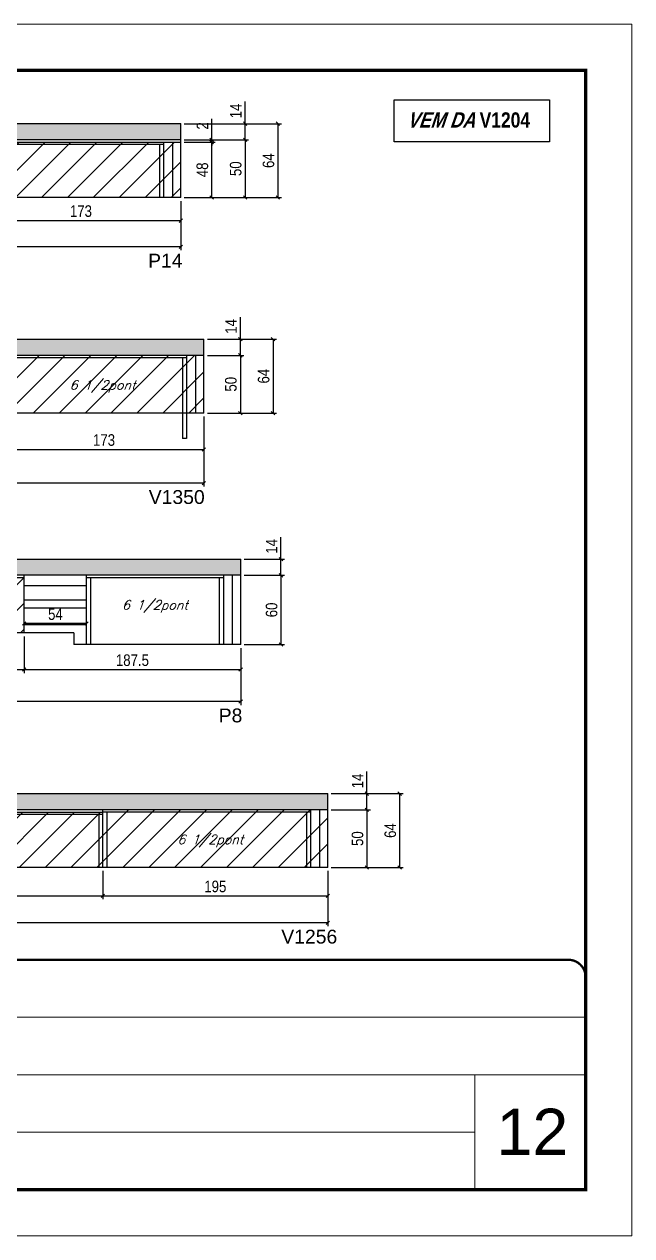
# Model space of a CAD drawing. Extents: x 3309 to 10384, y -2522 to 14608.
# Drawn here: x 9037 to 9563, y 11261 to 12311 of the extents above; entities that cross this region are included whole.
import ezdxf

# ---------------------------------------------------------------- set-up
doc = ezdxf.new("R2010")
doc.units = 0
doc.linetypes.add('CONTINUO', pattern=[0])
doc.linetypes.add('DASHED', pattern=[0.75, 0.5, -0.25])
for name, color, linetype in [('5', 5, 'Continuous'), ('COTA', 241, 'Continuous'), ('NOMENCLATURA', 7, 'Continuous'), ('Painéis', 200, 'Continuous'), ('SARR_2.2x7', 40, 'Continuous'), ('SARR_3.5x7', 81, 'Continuous'), ('texto', 7, 'Continuous')]:
    doc.layers.add(name, color=color, linetype=linetype)
for name, color, linetype, lineweight in [('CARIMBO', 255, 'Continuous', 9), ('Folhas', 255, 'Continuous', 9), ('Hachura', 251, 'Continuous', 9), ('SARRAFO DE PRESSAO', 251, 'DASHED', 9)]:
    doc.layers.add(name, color=color, linetype=linetype, lineweight=lineweight)
doc.styles.add('ARIAL', font='arial.ttf')
doc.styles.add('COTA TECNICA', font='techl___.ttf', dxfattribs={"height": 10})
doc.styles.add('Romans', font='romans.shx')
doc.styles.get("Standard").update_dxf_attribs({"font": 'arial.ttf'})
doc.styles.add('TECNICA', font='techb___.ttf', dxfattribs={"height": 10})
doc.dimstyles.new('PAINEL', dxfattribs={"dimtxt": 10, "dimasz": 3, "dimexe": 3, "dimexo": 3, "dimgap": 3, "dimtad": 1, "dimdec": 1, "dimzin": 12, "dimdsep": 46, "dimtxsty": 'COTA TECNICA', "dimblk1": 'OBLIQUE', "dimblk2": 'OBLIQUE', "dimsah": 1, "dimcen": 0.9, "dimclrd": 4, "dimclre": 4, "dimclrt": 240, "dimadec": 1, "dimazin": 3, "dimtfac": 1, "dimtdec": 1, "dimtmove": 0, "dimatfit": 3, "dimfxl": 1, "dimtolj": 1, "dimtzin": 12, "dimarcsym": 0})

# ---------------------------------------------------------------- blocks, each defined once
blk = doc.blocks.new('9999999999')
at = {"color": 30, "linetype": 'CONTINUO'}
for p, q in [((98564.6, 34379.6), (99584, 34379.6)), ((98564.6, 34329.8), (99488, 34329.8)), ((99584, 34329.8), (99488, 34329.8)), ((99488, 34329.8), (99488, 34230.2)), ((98564.6, 34280), (99488, 34280))]:
    blk.add_line(p, q, dxfattribs=at)
at = {"color": 30, "linetype": 'CONTINUO', "const_width": 2}
blk.add_lwpolyline([(99584, 34230.2), (99584, 34414.4, 0.414214), (99569, 34429.4), (98229, 34429.4, 0.414214), (98214, 34414.4), (98214, 34245.2, 0.414214), (98229, 34230.2), (99584, 34230.2)], format="xyb", dxfattribs=at)
at = {"layer": 'Folhas'}
blk.add_lwpolyline([(98139, 34190.2), (99624, 34190.2), (99624, 35240.2), (98139, 35240.2)], close=True, dxfattribs=at)
at = {"layer": 'Folhas', "color": 30, "const_width": 3}
blk.add_lwpolyline([(98214, 34230.2), (99584, 34230.2), (99584, 35200.2), (98214, 35200.2)], close=True, dxfattribs=at)
blk = doc.blocks.new('_Oblique')
at = {"color": 0, "linetype": 'ByBlock', "lineweight": -2}
blk.add_line((-0.5, -0.5), (0.5, 0.5), dxfattribs=at)
blk = doc.blocks.new('*D261')
at = {"layer": 'COTA', "color": 4, "linetype": 'ByBlock', "lineweight": -2, "transparency": 16777216}
for p, q in [((8531.2, 12157.5), (8531.2, 12114.8)), ((9172.2, 12157.5), (9172.2, 12114.8)), ((9172.2, 12117.8), (8531.2, 12117.8))]:
    blk.add_line(p, q, dxfattribs=at)
at = {"layer": 'Defpoints', "color": 0, "linetype": 'ByBlock', "transparency": 16777216}
for p in [(8531.2, 12160.5), (9172.2, 12160.5), (8531.2, 12117.8)]:
    blk.add_point(p, dxfattribs=at)
at = {"layer": 'COTA', "color": 4, "linetype": 'ByBlock', "lineweight": -2, "transparency": 16777216, "xscale": 3, "yscale": 3, "zscale": 3, "rotation": 180}
blk.add_blockref('_Oblique', (8531.2, 12117.8), dxfattribs=at)
at = {"layer": 'COTA', "color": 4, "linetype": 'ByBlock', "lineweight": -2, "transparency": 16777216, "xscale": 3, "yscale": 3, "zscale": 3}
blk.add_blockref('_Oblique', (9172.2, 12117.8), dxfattribs=at)
at = {"layer": 'COTA', "color": 240, "linetype": 'ByBlock', "transparency": 16777216, "insert": (8851.7, 12125.9), "char_height": 10, "attachment_point": 5, "style": 'COTA TECNICA'}
blk.add_mtext('\\A1;641', dxfattribs=at)
blk = doc.blocks.new('*D262')
at = {"layer": 'COTA', "color": 4, "lineweight": -2, "transparency": 16777216}
for p, q in [((8999.2, 12157.5), (8999.2, 12137.5)), ((9172.2, 12157.5), (9172.2, 12137.5)), ((8999.2, 12140.5), (9172.2, 12140.5))]:
    blk.add_line(p, q, dxfattribs=at)
at = {"layer": 'Defpoints', "color": 0, "transparency": 16777216}
for p in [(8999.2, 12160.5, 0), (9172.2, 12160.5, 0), (9172.2, 12140.5)]:
    blk.add_point(p, dxfattribs=at)
at = {"layer": 'COTA', "color": 4, "lineweight": -2, "transparency": 16777216, "xscale": 3, "yscale": 3, "zscale": 3, "rotation": 180}
blk.add_blockref('_Oblique', (8999.2, 12140.5), dxfattribs=at)
at = {"layer": 'COTA', "color": 4, "lineweight": -2, "transparency": 16777216, "xscale": 3, "yscale": 3, "zscale": 3}
blk.add_blockref('_Oblique', (9172.2, 12140.5), dxfattribs=at)
at = {"layer": 'COTA', "color": 240, "transparency": 16777216, "insert": (9085.7, 12148.7), "char_height": 10, "attachment_point": 5, "style": 'COTA TECNICA'}
blk.add_mtext('\\A1;173', dxfattribs=at)
blk = doc.blocks.new('*D251')
at = {"layer": 'COTA', "color": 4, "lineweight": -2, "transparency": 16777216}
for p, q in [((9195.2, 12037.7), (9255.1, 12037.7)), ((9252.1, 12037.7), (9252.1, 11973.7)), ((9195.2, 11973.7), (9255.1, 11973.7))]:
    blk.add_line(p, q, dxfattribs=at)
at = {"layer": 'Defpoints', "color": 0, "transparency": 16777216}
for p in [(9192.2, 12037.7, 0), (9192.2, 11973.7, 0), (9252.1, 11973.7)]:
    blk.add_point(p, dxfattribs=at)
at = {"layer": 'COTA', "color": 4, "lineweight": -2, "transparency": 16777216, "xscale": 3, "yscale": 3, "zscale": 3}
for p, rotation in [((9252.1, 12037.7), 90), ((9252.1, 11973.7), 270)]:
    blk.add_blockref('_Oblique', p, dxfattribs=dict(at, rotation=rotation))
at = {"layer": 'COTA', "color": 240, "transparency": 16777216, "insert": (9244, 12005.7), "char_height": 10, "attachment_point": 5, "rotation": 90, "style": 'COTA TECNICA'}
blk.add_mtext('\\A1;64', dxfattribs=at)
blk = doc.blocks.new('*D252')
at = {"layer": 'COTA', "color": 4, "lineweight": -2, "transparency": 16777216}
for p, q in [((9192.2, 11970.7), (9192.2, 11939.1)), ((9019.2, 11948.7), (9019.2, 11939.1)), ((9019.2, 11942.1), (9192.2, 11942.1))]:
    blk.add_line(p, q, dxfattribs=at)
at = {"layer": 'Defpoints', "color": 0, "transparency": 16777216}
for p in [(9192.2, 11973.7, 0), (9019.2, 11951.7, 0), (9192.2, 11942.1)]:
    blk.add_point(p, dxfattribs=at)
at = {"layer": 'COTA', "color": 4, "lineweight": -2, "transparency": 16777216, "xscale": 3, "yscale": 3, "zscale": 3, "rotation": 180}
blk.add_blockref('_Oblique', (9019.2, 11942.1), dxfattribs=at)
at = {"layer": 'COTA', "color": 4, "lineweight": -2, "transparency": 16777216, "xscale": 3, "yscale": 3, "zscale": 3}
blk.add_blockref('_Oblique', (9192.2, 11942.1), dxfattribs=at)
at = {"layer": 'COTA', "color": 240, "transparency": 16777216, "insert": (9105.7, 11950.3), "char_height": 10, "attachment_point": 5, "style": 'COTA TECNICA'}
blk.add_mtext('\\A1;173', dxfattribs=at)
blk = doc.blocks.new('*D253')
at = {"layer": 'COTA', "color": 4, "lineweight": -2, "transparency": 16777216}
for p, q in [((9195.2, 12023.7), (9226.8, 12023.7)), ((9223.8, 12023.7), (9223.8, 11973.7)), ((9195.2, 11973.7), (9226.8, 11973.7))]:
    blk.add_line(p, q, dxfattribs=at)
at = {"layer": 'Defpoints', "color": 0, "transparency": 16777216}
for p in [(9192.2, 12023.7, 0), (9192.2, 11973.7, 0), (9223.8, 11973.7)]:
    blk.add_point(p, dxfattribs=at)
at = {"layer": 'COTA', "color": 4, "lineweight": -2, "transparency": 16777216, "xscale": 3, "yscale": 3, "zscale": 3}
for p, rotation in [((9223.8, 12023.7), 90), ((9223.8, 11973.7), 270)]:
    blk.add_blockref('_Oblique', p, dxfattribs=dict(at, rotation=rotation))
at = {"layer": 'COTA', "color": 240, "transparency": 16777216, "insert": (9215.6, 11998.7), "char_height": 10, "attachment_point": 5, "rotation": 90, "style": 'COTA TECNICA'}
blk.add_mtext('\\A1;50', dxfattribs=at)
blk = doc.blocks.new('*D254')
at = {"layer": 'COTA', "color": 4, "lineweight": -2, "transparency": 16777216}
for p, q in [((9223.8, 12037.7), (9223.8, 12056.9)), ((9195.2, 12037.7), (9226.8, 12037.7)), ((9223.8, 12023.7), (9223.8, 12037.7)), ((9195.2, 12023.7), (9226.8, 12023.7))]:
    blk.add_line(p, q, dxfattribs=at)
at = {"layer": 'Defpoints', "color": 0, "transparency": 16777216}
for p in [(9192.2, 12037.7, 0), (9223.8, 12037.7), (9192.2, 12023.7, 0)]:
    blk.add_point(p, dxfattribs=at)
at = {"layer": 'COTA', "color": 4, "lineweight": -2, "transparency": 16777216, "xscale": 3, "yscale": 3, "zscale": 3}
for p, rotation in [((9223.8, 12037.7), 90), ((9223.8, 12023.7), 270)]:
    blk.add_blockref('_Oblique', p, dxfattribs=dict(at, rotation=rotation))
at = {"layer": 'COTA', "color": 240, "transparency": 16777216, "insert": (9215.7, 12048.8), "char_height": 10, "attachment_point": 5, "rotation": 90, "style": 'COTA TECNICA'}
blk.add_mtext('\\A1;14', dxfattribs=at)
blk = doc.blocks.new('*D265')
at = {"layer": 'COTA', "color": 4, "linetype": 'ByBlock', "lineweight": -2, "transparency": 16777216}
for p, q in [((8304.6, 11780.1), (8304.6, 11720.7)), ((9224.1, 11770.1), (9224.1, 11720.7)), ((9224.1, 11723.7), (8304.6, 11723.7))]:
    blk.add_line(p, q, dxfattribs=at)
at = {"layer": 'Defpoints', "color": 0, "linetype": 'ByBlock', "transparency": 16777216}
for p in [(8304.6, 11783.1), (9224.1, 11773.1), (8304.6, 11723.7)]:
    blk.add_point(p, dxfattribs=at)
at = {"layer": 'COTA', "color": 4, "linetype": 'ByBlock', "lineweight": -2, "transparency": 16777216, "xscale": 3, "yscale": 3, "zscale": 3, "rotation": 180}
blk.add_blockref('_Oblique', (8304.6, 11723.7), dxfattribs=at)
at = {"layer": 'COTA', "color": 4, "linetype": 'ByBlock', "lineweight": -2, "transparency": 16777216, "xscale": 3, "yscale": 3, "zscale": 3}
blk.add_blockref('_Oblique', (9224.1, 11723.7), dxfattribs=at)
at = {"layer": 'COTA', "color": 240, "linetype": 'ByBlock', "transparency": 16777216, "insert": (8764.3, 11731.8), "char_height": 10, "attachment_point": 5, "style": 'COTA TECNICA'}
blk.add_mtext('\\A1;919.5', dxfattribs=at)
blk = doc.blocks.new('*D267')
at = {"layer": 'COTA', "color": 4, "lineweight": -2, "transparency": 16777216}
for p, q in [((9036.6, 11780.1), (9036.6, 11748.4)), ((9224.1, 11770.1), (9224.1, 11748.4)), ((9036.6, 11751.4), (9224.1, 11751.4))]:
    blk.add_line(p, q, dxfattribs=at)
at = {"layer": 'Defpoints', "color": 0, "transparency": 16777216}
for p in [(9036.6, 11783.1, 0), (9224.1, 11773.1, 0), (9224.1, 11751.4)]:
    blk.add_point(p, dxfattribs=at)
at = {"layer": 'COTA', "color": 4, "lineweight": -2, "transparency": 16777216, "xscale": 3, "yscale": 3, "zscale": 3, "rotation": 180}
blk.add_blockref('_Oblique', (9036.6, 11751.4), dxfattribs=at)
at = {"layer": 'COTA', "color": 4, "lineweight": -2, "transparency": 16777216, "xscale": 3, "yscale": 3, "zscale": 3}
blk.add_blockref('_Oblique', (9224.1, 11751.4), dxfattribs=at)
at = {"layer": 'COTA', "color": 240, "transparency": 16777216, "insert": (9130.3, 11759.5), "char_height": 10, "attachment_point": 5, "style": 'COTA TECNICA'}
blk.add_mtext('\\A1;187.5', dxfattribs=at)
blk = doc.blocks.new('*D256')
at = {"layer": 'COTA', "color": 4, "lineweight": -2, "transparency": 16777216}
for p, q in [((8792.6, 11780.1), (8792.6, 11748.4)), ((9036.6, 11780.1), (9036.6, 11748.4)), ((8792.6, 11751.4), (9036.6, 11751.4))]:
    blk.add_line(p, q, dxfattribs=at)
at = {"layer": 'Defpoints', "color": 0, "transparency": 16777216}
for p in [(8792.6, 11783.1, 0), (9036.6, 11783.1, 0), (9036.6, 11751.4)]:
    blk.add_point(p, dxfattribs=at)
at = {"layer": 'COTA', "color": 4, "lineweight": -2, "transparency": 16777216, "xscale": 3, "yscale": 3, "zscale": 3, "rotation": 180}
blk.add_blockref('_Oblique', (8792.6, 11751.4), dxfattribs=at)
at = {"layer": 'COTA', "color": 4, "lineweight": -2, "transparency": 16777216, "xscale": 3, "yscale": 3, "zscale": 3}
blk.add_blockref('_Oblique', (9036.6, 11751.4), dxfattribs=at)
at = {"layer": 'COTA', "color": 240, "transparency": 16777216, "insert": (8914.6, 11759.5), "char_height": 10, "attachment_point": 5, "style": 'COTA TECNICA'}
blk.add_mtext('\\A1;244', dxfattribs=at)
blk = doc.blocks.new('*D268')
at = {"layer": 'COTA', "color": 4, "lineweight": -2, "transparency": 16777216}
for p, q in [((9036.6, 11793.1), (9036.6, 11794.3)), ((9090.6, 11793.1), (9090.6, 11794.3)), ((9090.6, 11791.3), (9036.6, 11791.3))]:
    blk.add_line(p, q, dxfattribs=at)
at = {"layer": 'Defpoints', "color": 0, "transparency": 16777216}
for p in [(9036.6, 11791.3), (9036.6, 11790.1, 0), (9090.6, 11790.1, 0)]:
    blk.add_point(p, dxfattribs=at)
at = {"layer": 'COTA', "color": 4, "lineweight": -2, "transparency": 16777216, "xscale": 3, "yscale": 3, "zscale": 3, "rotation": 180}
blk.add_blockref('_Oblique', (9036.6, 11791.3), dxfattribs=at)
at = {"layer": 'COTA', "color": 4, "lineweight": -2, "transparency": 16777216, "xscale": 3, "yscale": 3, "zscale": 3}
blk.add_blockref('_Oblique', (9090.6, 11791.3), dxfattribs=at)
at = {"layer": 'COTA', "color": 240, "transparency": 16777216, "insert": (9063.6, 11799.4), "char_height": 10, "attachment_point": 5, "style": 'COTA TECNICA'}
blk.add_mtext('\\A1;54', dxfattribs=at)
blk = doc.blocks.new('*D269')
at = {"layer": 'COTA', "color": 4, "linetype": 'ByBlock', "lineweight": -2, "transparency": 16777216}
for p, q in [((8304.6, 11576.9), (8304.6, 11529)), ((9299.6, 11576.9), (9299.6, 11529)), ((9299.6, 11532), (8304.6, 11532))]:
    blk.add_line(p, q, dxfattribs=at)
at = {"layer": 'Defpoints', "color": 0, "linetype": 'ByBlock', "transparency": 16777216}
for p in [(8304.6, 11579.9), (9299.6, 11579.9), (8304.6, 11532)]:
    blk.add_point(p, dxfattribs=at)
at = {"layer": 'COTA', "color": 4, "linetype": 'ByBlock', "lineweight": -2, "transparency": 16777216, "xscale": 3, "yscale": 3, "zscale": 3, "rotation": 180}
blk.add_blockref('_Oblique', (8304.6, 11532), dxfattribs=at)
at = {"layer": 'COTA', "color": 4, "linetype": 'ByBlock', "lineweight": -2, "transparency": 16777216, "xscale": 3, "yscale": 3, "zscale": 3}
blk.add_blockref('_Oblique', (9299.6, 11532), dxfattribs=at)
at = {"layer": 'COTA', "color": 240, "linetype": 'ByBlock', "transparency": 16777216, "insert": (8802.1, 11540.1), "char_height": 10, "attachment_point": 5, "style": 'COTA TECNICA'}
blk.add_mtext('\\A1;995', dxfattribs=at)
blk = doc.blocks.new('*D258')
at = {"layer": 'COTA', "color": 4, "lineweight": -2, "transparency": 16777216}
for p, q in [((8860.6, 11576.9), (8860.6, 11552.3)), ((9104.6, 11576.9), (9104.6, 11552.3)), ((8860.6, 11555.3), (9104.6, 11555.3))]:
    blk.add_line(p, q, dxfattribs=at)
at = {"layer": 'Defpoints', "color": 0, "transparency": 16777216}
for p in [(8860.6, 11579.9, 0), (9104.6, 11579.9, 0), (9104.6, 11555.3)]:
    blk.add_point(p, dxfattribs=at)
at = {"layer": 'COTA', "color": 4, "lineweight": -2, "transparency": 16777216, "xscale": 3, "yscale": 3, "zscale": 3, "rotation": 180}
blk.add_blockref('_Oblique', (8860.6, 11555.3), dxfattribs=at)
at = {"layer": 'COTA', "color": 4, "lineweight": -2, "transparency": 16777216, "xscale": 3, "yscale": 3, "zscale": 3}
blk.add_blockref('_Oblique', (9104.6, 11555.3), dxfattribs=at)
at = {"layer": 'COTA', "color": 240, "transparency": 16777216, "insert": (8982.6, 11563.4), "char_height": 10, "attachment_point": 5, "style": 'COTA TECNICA'}
blk.add_mtext('\\A1;244', dxfattribs=at)
blk = doc.blocks.new('*D259')
at = {"layer": 'COTA', "color": 4, "lineweight": -2, "transparency": 16777216}
for p, q in [((9104.6, 11576.9), (9104.6, 11552.3)), ((9299.6, 11576.9), (9299.6, 11552.3)), ((9104.6, 11555.3), (9299.6, 11555.3))]:
    blk.add_line(p, q, dxfattribs=at)
at = {"layer": 'Defpoints', "color": 0, "transparency": 16777216}
for p in [(9104.6, 11579.9, 0), (9299.6, 11579.9, 0), (9299.6, 11555.3)]:
    blk.add_point(p, dxfattribs=at)
at = {"layer": 'COTA', "color": 4, "lineweight": -2, "transparency": 16777216, "xscale": 3, "yscale": 3, "zscale": 3, "rotation": 180}
blk.add_blockref('_Oblique', (9104.6, 11555.3), dxfattribs=at)
at = {"layer": 'COTA', "color": 4, "lineweight": -2, "transparency": 16777216, "xscale": 3, "yscale": 3, "zscale": 3}
blk.add_blockref('_Oblique', (9299.6, 11555.3), dxfattribs=at)
at = {"layer": 'COTA', "color": 240, "transparency": 16777216, "insert": (9202.1, 11563.4), "char_height": 10, "attachment_point": 5, "style": 'COTA TECNICA'}
blk.add_mtext('\\A1;195', dxfattribs=at)
blk = doc.blocks.new('*D233')
at = {"layer": 'COTA', "color": 4, "lineweight": -2, "transparency": 16777216}
for p, q in [((9175.2, 12224.5), (9259.3, 12224.5)), ((9256.3, 12224.5), (9256.3, 12160.5)), ((9175.2, 12160.5), (9259.3, 12160.5))]:
    blk.add_line(p, q, dxfattribs=at)
at = {"layer": 'Defpoints', "color": 0, "transparency": 16777216}
for p in [(9172.2, 12224.5, 0), (9172.2, 12160.5, 0), (9256.3, 12160.5)]:
    blk.add_point(p, dxfattribs=at)
at = {"layer": 'COTA', "color": 4, "lineweight": -2, "transparency": 16777216, "xscale": 3, "yscale": 3, "zscale": 3}
for p, rotation in [((9256.3, 12224.5), 90), ((9256.3, 12160.5), 270)]:
    blk.add_blockref('_Oblique', p, dxfattribs=dict(at, rotation=rotation))
at = {"layer": 'COTA', "color": 240, "transparency": 16777216, "insert": (9248.2, 12192.5), "char_height": 10, "attachment_point": 5, "rotation": 90, "style": 'COTA TECNICA'}
blk.add_mtext('\\A1;64', dxfattribs=at)
blk = doc.blocks.new('*D234')
at = {"layer": 'COTA', "color": 4, "lineweight": -2, "transparency": 16777216}
for p, q in [((9175.2, 12210.5), (9230.9, 12210.5)), ((9227.9, 12210.5), (9227.9, 12160.5)), ((9175.2, 12160.5), (9230.9, 12160.5))]:
    blk.add_line(p, q, dxfattribs=at)
at = {"layer": 'Defpoints', "color": 0, "transparency": 16777216}
for p in [(9172.2, 12210.5, 0), (9172.2, 12160.5, 0), (9227.9, 12160.5)]:
    blk.add_point(p, dxfattribs=at)
at = {"layer": 'COTA', "color": 4, "lineweight": -2, "transparency": 16777216, "xscale": 3, "yscale": 3, "zscale": 3}
for p, rotation in [((9227.9, 12210.5), 90), ((9227.9, 12160.5), 270)]:
    blk.add_blockref('_Oblique', p, dxfattribs=dict(at, rotation=rotation))
at = {"layer": 'COTA', "color": 240, "transparency": 16777216, "insert": (9219.8, 12185.5), "char_height": 10, "attachment_point": 5, "rotation": 90, "style": 'COTA TECNICA'}
blk.add_mtext('\\A1;50', dxfattribs=at)
blk = doc.blocks.new('*D235')
at = {"layer": 'COTA', "color": 4, "lineweight": -2, "transparency": 16777216}
for p, q in [((9227.9, 12224.5), (9227.9, 12243.7)), ((9175.2, 12224.5), (9230.9, 12224.5)), ((9227.9, 12210.5), (9227.9, 12224.5)), ((9175.2, 12210.5), (9230.9, 12210.5))]:
    blk.add_line(p, q, dxfattribs=at)
at = {"layer": 'Defpoints', "color": 0, "transparency": 16777216}
for p in [(9172.2, 12224.5, 0), (9227.9, 12224.5), (9172.2, 12210.5, 0)]:
    blk.add_point(p, dxfattribs=at)
at = {"layer": 'COTA', "color": 4, "lineweight": -2, "transparency": 16777216, "xscale": 3, "yscale": 3, "zscale": 3}
for p, rotation in [((9227.9, 12224.5), 90), ((9227.9, 12210.5), 270)]:
    blk.add_blockref('_Oblique', p, dxfattribs=dict(at, rotation=rotation))
at = {"layer": 'COTA', "color": 240, "transparency": 16777216, "insert": (9219.9, 12235.6), "char_height": 10, "attachment_point": 5, "rotation": 90, "style": 'COTA TECNICA'}
blk.add_mtext('\\A1;14', dxfattribs=at)
blk = doc.blocks.new('*D236')
at = {"layer": 'COTA', "color": 4, "lineweight": -2, "transparency": 16777216}
for p, q in [((9175.2, 12208.5), (9202, 12208.5)), ((9199, 12160.5), (9199, 12208.5)), ((9175.2, 12160.5), (9202, 12160.5))]:
    blk.add_line(p, q, dxfattribs=at)
at = {"layer": 'Defpoints', "color": 0, "transparency": 16777216}
for p in [(9172.2, 12208.5, 0), (9199, 12208.5), (9172.2, 12160.5, 0)]:
    blk.add_point(p, dxfattribs=at)
at = {"layer": 'COTA', "color": 4, "lineweight": -2, "transparency": 16777216, "xscale": 3, "yscale": 3, "zscale": 3}
for p, rotation in [((9199, 12208.5), 90), ((9199, 12160.5), 270)]:
    blk.add_blockref('_Oblique', p, dxfattribs=dict(at, rotation=rotation))
at = {"layer": 'COTA', "color": 240, "transparency": 16777216, "insert": (9190.9, 12184.5), "char_height": 10, "attachment_point": 5, "rotation": 90, "style": 'COTA TECNICA'}
blk.add_mtext('\\A1;48', dxfattribs=at)
blk = doc.blocks.new('*D237')
at = {"layer": 'COTA', "color": 4, "lineweight": -2, "transparency": 16777216}
for p, q in [((9199, 12210.5), (9199, 12228.7)), ((9175.2, 12210.5), (9202, 12210.5)), ((9175.2, 12208.5), (9202, 12208.5)), ((9199, 12208.5), (9199, 12210.5)), ((9199, 12208.5), (9199, 12205.5))]:
    blk.add_line(p, q, dxfattribs=at)
at = {"layer": 'Defpoints', "color": 0, "transparency": 16777216}
for p in [(9172.2, 12210.5, 0), (9172.2, 12208.5, 0), (9199, 12210.5)]:
    blk.add_point(p, dxfattribs=at)
at = {"layer": 'COTA', "color": 4, "lineweight": -2, "transparency": 16777216, "xscale": 3, "yscale": 3, "zscale": 3}
for p, rotation in [((9199, 12210.5), 270), ((9199, 12208.5), 90)]:
    blk.add_blockref('_Oblique', p, dxfattribs=dict(at, rotation=rotation))
at = {"layer": 'COTA', "color": 240, "transparency": 16777216, "insert": (9191, 12222.6), "char_height": 10, "attachment_point": 5, "rotation": 90, "style": 'COTA TECNICA'}
blk.add_mtext('\\A1;2', dxfattribs=at)
blk = doc.blocks.new('*D238')
at = {"layer": 'COTA', "color": 4, "lineweight": -2, "transparency": 16777216}
for p, q in [((9227.1, 11833.1), (9262, 11833.1)), ((9259, 11833.1), (9259, 11773.1)), ((9227.1, 11773.1), (9262, 11773.1))]:
    blk.add_line(p, q, dxfattribs=at)
at = {"layer": 'Defpoints', "color": 0, "transparency": 16777216}
for p in [(9224.1, 11833.1, 0), (9224.1, 11773.1, 0), (9259, 11773.1)]:
    blk.add_point(p, dxfattribs=at)
at = {"layer": 'COTA', "color": 4, "lineweight": -2, "transparency": 16777216, "xscale": 3, "yscale": 3, "zscale": 3}
for p, rotation in [((9259, 11833.1), 90), ((9259, 11773.1), 270)]:
    blk.add_blockref('_Oblique', p, dxfattribs=dict(at, rotation=rotation))
at = {"layer": 'COTA', "color": 240, "transparency": 16777216, "insert": (9250.9, 11803.1), "char_height": 10, "attachment_point": 5, "rotation": 90, "style": 'COTA TECNICA'}
blk.add_mtext('\\A1;60', dxfattribs=at)
blk = doc.blocks.new('*D239')
at = {"layer": 'COTA', "color": 4, "lineweight": -2, "transparency": 16777216}
for p, q in [((9259, 11847.1), (9259, 11866.2)), ((9227.1, 11847.1), (9262, 11847.1)), ((9259, 11833.1), (9259, 11847.1)), ((9227.1, 11833.1), (9262, 11833.1))]:
    blk.add_line(p, q, dxfattribs=at)
at = {"layer": 'Defpoints', "color": 0, "transparency": 16777216}
for p in [(9224.1, 11847.1, 0), (9259, 11847.1), (9224.1, 11833.1, 0)]:
    blk.add_point(p, dxfattribs=at)
at = {"layer": 'COTA', "color": 4, "lineweight": -2, "transparency": 16777216, "xscale": 3, "yscale": 3, "zscale": 3}
for p, rotation in [((9259, 11847.1), 90), ((9259, 11833.1), 270)]:
    blk.add_blockref('_Oblique', p, dxfattribs=dict(at, rotation=rotation))
at = {"layer": 'COTA', "color": 240, "transparency": 16777216, "insert": (9250.9, 11858.2), "char_height": 10, "attachment_point": 5, "rotation": 90, "style": 'COTA TECNICA'}
blk.add_mtext('\\A1;14', dxfattribs=at)
blk = doc.blocks.new('*D240')
at = {"layer": 'COTA', "color": 4, "lineweight": -2, "transparency": 16777216}
for p, q in [((9302.6, 11643.9), (9364.8, 11643.9)), ((9361.8, 11643.9), (9361.8, 11579.9)), ((9302.6, 11579.9), (9364.8, 11579.9))]:
    blk.add_line(p, q, dxfattribs=at)
at = {"layer": 'Defpoints', "color": 0, "transparency": 16777216}
for p in [(9299.6, 11643.9, 0), (9299.6, 11579.9, 0), (9361.8, 11579.9)]:
    blk.add_point(p, dxfattribs=at)
at = {"layer": 'COTA', "color": 4, "lineweight": -2, "transparency": 16777216, "xscale": 3, "yscale": 3, "zscale": 3}
for p, rotation in [((9361.8, 11643.9), 90), ((9361.8, 11579.9), 270)]:
    blk.add_blockref('_Oblique', p, dxfattribs=dict(at, rotation=rotation))
at = {"layer": 'COTA', "color": 240, "transparency": 16777216, "insert": (9353.7, 11611.9), "char_height": 10, "attachment_point": 5, "rotation": 90, "style": 'COTA TECNICA'}
blk.add_mtext('\\A1;64', dxfattribs=at)
blk = doc.blocks.new('*D241')
at = {"layer": 'COTA', "color": 4, "lineweight": -2, "transparency": 16777216}
for p, q in [((9302.6, 11629.9), (9336.4, 11629.9)), ((9333.4, 11629.9), (9333.4, 11579.9)), ((9302.6, 11579.9), (9336.4, 11579.9))]:
    blk.add_line(p, q, dxfattribs=at)
at = {"layer": 'Defpoints', "color": 0, "transparency": 16777216}
for p in [(9299.6, 11629.9, 0), (9299.6, 11579.9, 0), (9333.4, 11579.9)]:
    blk.add_point(p, dxfattribs=at)
at = {"layer": 'COTA', "color": 4, "lineweight": -2, "transparency": 16777216, "xscale": 3, "yscale": 3, "zscale": 3}
for p, rotation in [((9333.4, 11629.9), 90), ((9333.4, 11579.9), 270)]:
    blk.add_blockref('_Oblique', p, dxfattribs=dict(at, rotation=rotation))
at = {"layer": 'COTA', "color": 240, "transparency": 16777216, "insert": (9325.3, 11604.9), "char_height": 10, "attachment_point": 5, "rotation": 90, "style": 'COTA TECNICA'}
blk.add_mtext('\\A1;50', dxfattribs=at)
blk = doc.blocks.new('*D242')
at = {"layer": 'COTA', "color": 4, "lineweight": -2, "transparency": 16777216}
for p, q in [((9333.4, 11643.9), (9333.4, 11663)), ((9302.6, 11643.9), (9336.4, 11643.9)), ((9333.4, 11629.9), (9333.4, 11643.9)), ((9302.6, 11629.9), (9336.4, 11629.9))]:
    blk.add_line(p, q, dxfattribs=at)
at = {"layer": 'Defpoints', "color": 0, "transparency": 16777216}
for p in [(9299.6, 11643.9, 0), (9333.4, 11643.9), (9299.6, 11629.9, 0)]:
    blk.add_point(p, dxfattribs=at)
at = {"layer": 'COTA', "color": 4, "lineweight": -2, "transparency": 16777216, "xscale": 3, "yscale": 3, "zscale": 3}
for p, rotation in [((9333.4, 11643.9), 90), ((9333.4, 11629.9), 270)]:
    blk.add_blockref('_Oblique', p, dxfattribs=dict(at, rotation=rotation))
at = {"layer": 'COTA', "color": 240, "transparency": 16777216, "insert": (9325.4, 11654.9), "char_height": 10, "attachment_point": 5, "rotation": 90, "style": 'COTA TECNICA'}
blk.add_mtext('\\A1;14', dxfattribs=at)
blk = doc.blocks.new('*D271')
at = {"layer": 'COTA', "color": 4, "lineweight": -2, "transparency": 16777216}
for p, q in [((8531.2, 11970.7), (8531.2, 11910)), ((9192.2, 11970.7), (9192.2, 11910)), ((9192.2, 11913), (8531.2, 11913))]:
    blk.add_line(p, q, dxfattribs=at)
at = {"layer": 'Defpoints', "color": 0, "transparency": 16777216}
for p in [(8531.2, 11973.7, 0), (9192.2, 11973.7, 0), (8531.2, 11913)]:
    blk.add_point(p, dxfattribs=at)
at = {"layer": 'COTA', "color": 4, "lineweight": -2, "transparency": 16777216, "xscale": 3, "yscale": 3, "zscale": 3, "rotation": 180}
blk.add_blockref('_Oblique', (8531.2, 11913), dxfattribs=at)
at = {"layer": 'COTA', "color": 4, "lineweight": -2, "transparency": 16777216, "xscale": 3, "yscale": 3, "zscale": 3}
blk.add_blockref('_Oblique', (9192.2, 11913), dxfattribs=at)
at = {"layer": 'COTA', "color": 240, "transparency": 16777216, "insert": (8861.7, 11921.1), "char_height": 10, "attachment_point": 5, "style": 'COTA TECNICA'}
blk.add_mtext('\\A1;661', dxfattribs=at)

msp = doc.modelspace()

# ---------------------------------------------------------------- hatches: boundary and pattern name
at = {"layer": 'COTA'}
h = msp.add_hatch(dxfattribs=at)
h.set_pattern_fill('AR-CONC', color=256, scale=0.03)
h.set_pattern_definition([(50, (94.4143, 0), (5.4655401, -0.4781726), [0.5715, -6.2865]), (355, (94.4143, 0), (-1.0573026, 5.7317054), [0.4572, -5.0292175]), (100.451445, (94.87, -0.04), (4.4082374, 5.2535326), [0.4857003, -5.3427073]), (46.1842, (94.4143, 1.524), (8.1323712, -1.2612698), [0.85725, -9.42975]), (96.63556, (95.092, 1.419), (7.122124, 7.4227837), [0.7285507, -8.0140682]), (351.18415, (94.414, 1.524), (7.122124, 7.4227837), [0.685799, -7.543792]), (21, (95.1763, 1.143), (4.5484317, -3.067956), [0.5715, -6.2865]), (326, (95.1763, 1.143), (1.8540609, 5.525639), [0.4572, -5.0292]), (71.451445, (95.5554, 0.8873), (6.4024926, 2.457683), [0.4857003, -5.3426981]), (37.5, (94.4143, 0), (0.0926581, 2.53665117), [0, -4.96824, 0, -5.1054, 0, -5.04825]), (7.5, (94.4143, 0), (2.00458988, 3.00541724), [0, -2.91084, 0, -4.85394, 0, -1.92405]), (327.5, (92.715, 0), (4.06771786, -0.17186232), [0, -1.905, 0, -5.9436, 0, -7.8867]), (317.5, (91.953, 0), (4.4438754, 0.7627947), [0, -2.4765, 0, -3.94716, 0, -5.6007])])
h.paths.add_polyline_path([(8531.21, 12224.55), (8531.21, 12210.55), (9172.21, 12210.55), (9172.21, 12224.55)])
h = msp.add_hatch(dxfattribs=at)
h.set_pattern_fill('AR-CONC', color=256, scale=0.03)
h.set_pattern_definition([(50, (3498.042, 134.8406), (5.46554, -0.4781726), [0.5715, -6.2865]), (355, (3498.042, 134.8406), (-1.0573026, 5.7317054), [0.4572, -5.0292175]), (100.451445, (3498.4976, 134.801), (4.4082374, 5.2535326), [0.4857003, -5.3427073]), (46.1842, (3498.042, 136.3646), (8.1323712, -1.26127), [0.85725, -9.42975]), (96.63556, (3498.72, 136.2595), (7.122124, 7.4227837), [0.7285507, -8.014068]), (351.18415, (3498.042, 136.365), (7.122124, 7.422784), [0.685799, -7.543792]), (21, (3498.804, 135.9836), (4.5484317, -3.067956), [0.5715, -6.2865]), (326, (3498.804, 135.9836), (1.8540609, 5.525639), [0.4572, -5.0292]), (71.451445, (3499.183, 135.728), (6.4024926, 2.457683), [0.4857003, -5.3426981]), (37.5, (3498.042, 134.8406), (0.0926581, 2.53665117), [0, -4.96824, 0, -5.1054, 0, -5.04825]), (7.5, (3498.042, 134.8406), (2.0045899, 3.00541724), [0, -2.91084, 0, -4.85394, 0, -1.92405]), (327.5, (3496.3428, 134.8406), (4.06771786, -0.17186232), [0, -1.905, 0, -5.9436, 0, -7.8867]), (317.5, (3495.581, 134.8406), (4.4438754, 0.7627947), [0, -2.4765, 0, -3.94716, 0, -5.6007])])
h.paths.add_polyline_path([(9192.21, 12023.75), (9192.21, 12037.75), (8531.21, 12037.75), (8531.21, 12023.75)])
h = msp.add_hatch(dxfattribs=at)
h.set_pattern_fill('AR-CONC', color=256, scale=0.03)
h.set_pattern_definition([(50, (1377.8407, -1428.892), (5.4655401, -0.4781726), [0.5715, -6.2865]), (355, (1377.8407, -1428.892), (-1.0573026, 5.7317054), [0.4572, -5.0292175]), (100.451445, (1378.296, -1428.932), (4.4082374, 5.2535326), [0.4857003, -5.3427073]), (46.1842, (1377.841, -1427.368), (8.1323712, -1.2612698), [0.85725, -9.42975]), (96.63556, (1378.518, -1427.473), (7.122124, 7.4227837), [0.7285507, -8.0140682]), (351.18415, (1377.841, -1427.368), (7.122124, 7.4227837), [0.685799, -7.543792]), (21, (1378.6027, -1427.749), (4.5484317, -3.067956), [0.5715, -6.2865]), (326, (1378.6027, -1427.749), (1.8540609, 5.525639), [0.4572, -5.0292]), (71.451445, (1378.9817, -1428.0046), (6.4024926, 2.457683), [0.4857003, -5.3426981]), (37.5, (1377.8407, -1428.8919), (0.0926581, 2.53665117), [0, -4.96824, 0, -5.1054, 0, -5.04825]), (7.5, (1377.8407, -1428.892), (2.00458988, 3.00541724), [0, -2.91084, 0, -4.85394, 0, -1.92405]), (327.5, (1376.1414, -1428.892), (4.06771786, -0.17186232), [0, -1.905, 0, -5.9436, 0, -7.8867]), (317.5, (1375.3794, -1428.892), (4.44387544, 0.7627947), [0, -2.4765, 0, -3.94716, 0, -5.6007])])
h.paths.add_polyline_path([(8304.58, 11847.11), (8304.58, 11833.11), (9224.08, 11833.11), (9224.08, 11847.11)])
h = msp.add_hatch(dxfattribs=at)
h.set_pattern_fill('AR-CONC', color=256, scale=0.03)
h.set_pattern_definition([(50, (1689.8407, -1632.1183), (5.4655401, -0.4781726), [0.5715, -6.2865]), (355, (1689.8407, -1632.1183), (-1.0573026, 5.7317054), [0.4572, -5.0292175]), (100.451445, (1690.296, -1632.158), (4.4082374, 5.2535326), [0.4857003, -5.3427073]), (46.1842, (1689.841, -1630.594), (8.1323712, -1.2612698), [0.85725, -9.42975]), (96.63556, (1690.518, -1630.699), (7.122124, 7.4227837), [0.7285507, -8.0140682]), (351.18415, (1689.841, -1630.594), (7.122124, 7.4227837), [0.685799, -7.543792]), (21, (1690.6027, -1630.9753), (4.5484317, -3.067956), [0.5715, -6.2865]), (326, (1690.6027, -1630.9753), (1.8540609, 5.525639), [0.4572, -5.0292]), (71.451445, (1690.9817, -1631.231), (6.4024926, 2.457683), [0.4857003, -5.3426981]), (37.5, (1689.8407, -1632.1183), (0.0926581, 2.53665117), [0, -4.96824, 0, -5.1054, 0, -5.04825]), (7.5, (1689.8407, -1632.1183), (2.00458988, 3.00541724), [0, -2.91084, 0, -4.85394, 0, -1.92405]), (327.5, (1688.1414, -1632.1183), (4.06771786, -0.17186232), [0, -1.905, 0, -5.9436, 0, -7.8867]), (317.5, (1687.3794, -1632.1183), (4.44387544, 0.7627947), [0, -2.4765, 0, -3.94716, 0, -5.6007])])
h.paths.add_polyline_path([(9299.58, 11629.89), (9299.58, 11643.89), (8304.58, 11643.89), (8304.58, 11629.89)])
at = {"layer": 'Hachura'}
h = msp.add_hatch(dxfattribs=at)
h.set_pattern_fill('ANSI31', color=256, scale=5)
h.set_pattern_definition([(45, (101.414, 0), (-11.22532, 11.22532), [])])
h.paths.add_polyline_path([(8762.21, 12208.55), (8531.21, 12208.55), (8531.21, 12160.55), (8762.21, 12160.55)])
h.paths.add_polyline_path([(9006.21, 12208.55), (8762.21, 12208.55), (8762.21, 12160.55), (9006.21, 12160.55)])
h.paths.add_polyline_path([(9172.21, 12208.55), (9006.21, 12208.55), (9006.21, 12160.55), (9172.21, 12160.55)])
h.paths.add_polyline_path([(9192.21, 12023.75), (9019.21, 12023.75), (9019.21, 11973.75), (9192.21, 11973.75)])
h.paths.add_polyline_path([(9019.21, 12023.75), (8775.21, 12023.75), (8775.21, 11973.75), (9019.21, 11973.75)])
h.paths.add_polyline_path([(8775.21, 12023.75), (8531.21, 12023.75), (8531.21, 11973.75), (8775.21, 11973.75)])
h.paths.add_polyline_path([(8548.58, 11831.11), (8304.58, 11831.11), (8304.58, 11783.11), (8548.58, 11783.11)])
h.paths.add_polyline_path([(8792.58, 11831.11), (8548.58, 11831.11), (8548.58, 11783.11), (8792.58, 11783.11)])
h.paths.add_polyline_path([(9036.58, 11831.11), (8792.58, 11831.11), (8792.58, 11783.11), (9036.58, 11783.11)])
h.paths.add_polyline_path([(8616.58, 11627.89), (8443.58, 11627.89), (8443.58, 11579.89), (8616.58, 11579.89)])
h.paths.add_polyline_path([(8860.58, 11627.89), (8616.58, 11627.89), (8616.58, 11579.89), (8860.58, 11579.89)])
h.paths.add_polyline_path([(9104.58, 11627.89), (8860.58, 11627.89), (8860.58, 11579.89), (9104.58, 11579.89)])
h.paths.add_polyline_path([(9299.58, 11629.89), (9104.58, 11629.89), (9104.58, 11579.89), (9299.58, 11579.89)])

# ---------------------------------------------------------------- linework, layer by layer
at = {"layer": 'COTA'}
for p, q in [((8531.21, 12224.55, 0), (9172.21, 12224.55, 0)), ((9172.21, 12210.55, 0), (9172.21, 12224.55, 0)), ((8531.21, 12037.75, 0), (9192.21, 12037.75, 0)), ((9192.21, 12023.75, 0), (9192.21, 12037.75, 0)), ((9177.21, 11951.75, 0), (9173.71, 11951.75, 0)), ((8304.58, 11847.11, 0), (9224.08, 11847.11, 0)), ((9224.08, 11833.11, 0), (9224.08, 11847.11, 0)), ((8911.08, 11643.89, 0), (9299.58, 11643.89, 0)), ((9299.58, 11629.89, 0), (9299.58, 11643.89, 0))]:
    msp.add_line(p, q, dxfattribs=at)
at = {"layer": 'NOMENCLATURA'}
msp.add_lwpolyline([(9357, 12245.29), (9491.54, 12245.29), (9491.54, 12208.84), (9357, 12208.84)], close=True, dxfattribs=at)
at = {"layer": 'Painéis', "linetype": 'ByBlock'}
for p, q in [((9172.21, 12210.55, 0), (8531.21, 12210.55, 0)), ((9172.21, 12160.55, 0), (9172.21, 12210.55, 0)), ((9172.21, 12160.55, 0), (8531.21, 12160.55, 0)), ((9192.21, 12023.75, 0), (8531.21, 12023.75, 0)), ((9192.21, 11973.75, 0), (9192.21, 12023.75, 0)), ((9192.21, 11973.75, 0), (8531.21, 11973.75, 0)), ((9224.08, 11833.11, 0), (8304.58, 11833.11, 0)), ((9036.58, 11783.11, 0), (9036.58, 11833.11, 0)), ((9224.08, 11773.11, 0), (9224.08, 11833.11, 0)), ((9079.58, 11783.11, 0), (8304.58, 11783.11, 0)), ((9079.58, 11783.11, 0), (9079.58, 11773.11, 0)), ((9224.08, 11773.11, 0), (9079.58, 11773.11, 0)), ((9299.58, 11629.89, 0), (8304.58, 11629.89, 0)), ((9104.58, 11579.89, 0), (9104.58, 11629.89, 0)), ((9299.58, 11579.89, 0), (9299.58, 11629.89, 0)), ((9299.58, 11579.89, 0), (8304.58, 11579.89, 0))]:
    msp.add_line(p, q, dxfattribs=at)
at = {"layer": 'Painéis', "linetype": 'ByBlock', "elevation": 0}
for points in [[(8531.21, 12208.55), (9172.21, 12208.55), (9172.21, 12210.55), (8531.21, 12210.55)], [(8304.58, 11831.11), (9036.58, 11831.11), (9036.58, 11833.11), (8304.58, 11833.11)], [(8616.58, 11627.89), (9104.58, 11627.89), (9104.58, 11629.89), (8616.58, 11629.89)]]:
    msp.add_lwpolyline(points, close=True, dxfattribs=at)
at = {"layer": 'SARR_2.2x7', "linetype": 'Continuous'}
for p, q in [((9157.21, 12206.35, 0), (8999.21, 12206.35, 0)), ((9165.21, 12160.55, 0), (9165.21, 12208.55, 0)), ((9185.21, 11973.75, 0), (9185.21, 12023.75, 0)), ((9177.21, 12021.55, 0), (9019.21, 12021.55, 0)), ((9090.58, 11824.11, 0), (9036.58, 11824.11, 0)), ((9209.08, 11830.91, 0), (9090.58, 11830.91, 0)), ((9217.08, 11773.11, 0), (9217.08, 11833.11, 0)), ((9090.58, 11811.7, 0), (9036.58, 11811.7, 0)), ((9090.58, 11804.7, 0), (9036.58, 11804.7, 0)), ((9090.58, 11790.11, 0), (9036.58, 11790.11, 0)), ((9104.58, 11625.69, 0), (8860.58, 11625.69, 0)), ((9284.58, 11627.69, 0), (9104.58, 11627.69, 0)), ((9292.58, 11579.89, 0), (9292.58, 11629.89, 0))]:
    msp.add_line(p, q, dxfattribs=at)
at = {"layer": 'SARR_3.5x7'}
for p, q in [((9153.71, 12206.35, 0), (9153.71, 12160.55, 0)), ((9157.21, 12208.55, 0), (9157.21, 12160.55, 0)), ((9177.21, 12023.75, 0), (9177.21, 11951.75, 0)), ((9173.71, 12021.55, 0), (9173.71, 11951.75, 0)), ((9090.58, 11773.11, 0), (9090.58, 11833.11, 0)), ((9094.08, 11830.91, 0), (9094.08, 11773.11, 0)), ((9205.58, 11830.91, 0), (9205.58, 11773.11, 0)), ((9209.08, 11833.11, 0), (9209.08, 11773.11, 0)), ((9101.08, 11625.69, 0), (9101.08, 11579.89, 0)), ((9108.08, 11627.69, 0), (9108.08, 11579.89, 0)), ((9281.08, 11627.69, 0), (9281.08, 11579.89, 0)), ((9284.58, 11629.89, 0), (9284.58, 11579.89, 0))]:
    msp.add_line(p, q, dxfattribs=at)

# ---------------------------------------------------------------- block references
at = {"layer": 'SARRAFO DE PRESSAO', "color": 6, "linetype": 'ByBlock'}
msp.add_blockref('9999999999', (-90061.11, -22929.5), dxfattribs=at)

# ---------------------------------------------------------------- texts
at = {"layer": '5', "linetype": 'Continuous'}
for s, p in [('P14', (9143.89, 12099.8, 0)), ('V1350', (9144.44, 11894.95)), ('P8', (9205.03, 11705.67, 0)), ('V1256', (9259.27, 11513.96, 0))]:
    msp.add_text(s, height=12, rotation=0.00004, dxfattribs=at).set_placement(p)
at = {"layer": 'CARIMBO', "style": 'ARIAL'}
msp.add_text('12', height=40, dxfattribs=at).set_placement((9445.73, 11330.85))
at = {"layer": 'NOMENCLATURA', "insert": (9421.44, 12234.33, 0), "char_height": 13.2, "width": 300.2766, "attachment_point": 2, "style": 'TECNICA'}
msp.add_mtext('{\\Q19;VEM DA }V1204', dxfattribs=at)
at = {"layer": 'texto', "color": 2, "char_height": 8, "attachment_point": 5, "style": 'Romans'}
for insert in [(9104.46, 11996.75, 0), (9149.83, 11806.11, 0), (9197.83, 11602.89, 0)]:
    msp.add_mtext('{\\Q19;\\C256;6 1/2pont}', dxfattribs=dict(at, insert=insert))

# ---------------------------------------------------------------- dimensions: what is measured, and where the dimension line sits
at = {"layer": 'COTA'}
for base, p1, p2, picture, middle in [((9227.93, 12224.55), (9172.21, 12210.55, 0), (9172.21, 12224.55, 0), '*D235', (9219.86, 12235.61)), ((9198.96, 12210.55), (9172.21, 12208.55, 0), (9172.21, 12210.55, 0), '*D237', (9190.96, 12222.6)), ((9256.29, 12160.55), (9172.21, 12224.55, 0), (9172.21, 12160.55, 0), '*D233', (9248.19, 12192.55)), ((9227.93, 12160.55), (9172.21, 12210.55, 0), (9172.21, 12160.55, 0), '*D234', (9219.82, 12185.55)), ((9198.96, 12208.55), (9172.21, 12160.55, 0), (9172.21, 12208.55, 0), '*D236', (9190.87, 12184.55)), ((9223.76, 12037.75), (9192.21, 12023.75, 0), (9192.21, 12037.75, 0), '*D254', (9215.68, 12048.81)), ((9252.12, 11973.75), (9192.21, 12037.75, 0), (9192.21, 11973.75, 0), '*D251', (9244.02, 12005.75)), ((9223.76, 11973.75), (9192.21, 12023.75, 0), (9192.21, 11973.75, 0), '*D253', (9215.65, 11998.75)), ((9259, 11847.11), (9224.08, 11833.11, 0), (9224.08, 11847.11, 0), '*D239', (9250.93, 11858.17)), ((9259, 11773.11), (9224.08, 11833.11, 0), (9224.08, 11773.11, 0), '*D238', (9250.9, 11803.11)), ((9333.45, 11643.89), (9299.58, 11629.89, 0), (9299.58, 11643.89, 0), '*D242', (9325.37, 11654.95)), ((9361.81, 11579.89), (9299.58, 11643.89, 0), (9299.58, 11579.89, 0), '*D240', (9353.71, 11611.89)), ((9333.45, 11579.89), (9299.58, 11629.89, 0), (9299.58, 11579.89, 0), '*D241', (9325.34, 11604.89))]:
    dim = msp.add_linear_dim(base=base, p1=p1, p2=p2, angle=90, dimstyle='PAINEL', dxfattribs=at)
    dim.commit()
    dim.dimension.update_dxf_attribs({"geometry": picture, "text_midpoint": middle})
at = {"layer": 'COTA', "linetype": 'ByBlock'}
for base, p1, p2, picture, middle in [((8531.21, 12117.81, 0), (9172.21, 12160.55, 0), (8531.21, 12160.55, 0), '*D261', (8851.71, 12125.91, 0)), ((8304.58, 11723.68, 0), (9224.08, 11773.11, 0), (8304.58, 11783.11, 0), '*D265', (8764.33, 11731.82, 0)), ((8304.58, 11531.97, 0), (9299.58, 11579.89, 0), (8304.58, 11579.89, 0), '*D269', (8802.08, 11540.11, 0))]:
    dim = msp.add_linear_dim(base=base, p1=p1, p2=p2, angle=180, dimstyle='PAINEL', dxfattribs=at)
    dim.commit()
    dim.dimension.update_dxf_attribs({"geometry": picture, "text_midpoint": middle})
at = {"layer": 'COTA'}
for base, p1, p2, picture, middle in [((9172.21, 12140.49), (8999.21, 12160.55, 0), (9172.21, 12160.55, 0), '*D262', (9085.71, 12148.71)), ((8531.21, 11912.96), (9192.21, 11973.75, 0), (8531.21, 11973.75, 0), '*D271', (8861.71, 11921.06)), ((9192.21, 11942.1), (9019.21, 11951.75, 0), (9192.21, 11973.75, 0), '*D252', (9105.71, 11950.32)), ((9036.58, 11791.28), (9090.58, 11790.11, 0), (9036.58, 11790.11, 0), '*D268', (9063.58, 11799.39)), ((9036.58, 11751.39), (8792.58, 11783.11, 0), (9036.58, 11783.11, 0), '*D256', (8914.58, 11759.46)), ((9104.58, 11555.28), (8860.58, 11579.89, 0), (9104.58, 11579.89, 0), '*D258', (8982.58, 11563.35)), ((9299.58, 11555.28), (9104.58, 11579.89, 0), (9299.58, 11579.89, 0), '*D259', (9202.08, 11563.42))]:
    dim = msp.add_linear_dim(base=base, p1=p1, p2=p2, dimstyle='PAINEL', dxfattribs=at)
    dim.commit()
    dim.dimension.update_dxf_attribs({"geometry": picture, "text_midpoint": middle})
dim = msp.add_linear_dim(base=(9224.08, 11751.39), p1=(9036.58, 11783.11, 0), p2=(9224.08, 11773.11, 0), dimstyle='PAINEL', override={"dimtmove": 1}, dxfattribs=at)
dim.commit()
dim.dimension.update_dxf_attribs({"geometry": '*D267', "text_midpoint": (9130.33, 11759.52)})

doc.saveas('drawing.dxf')
